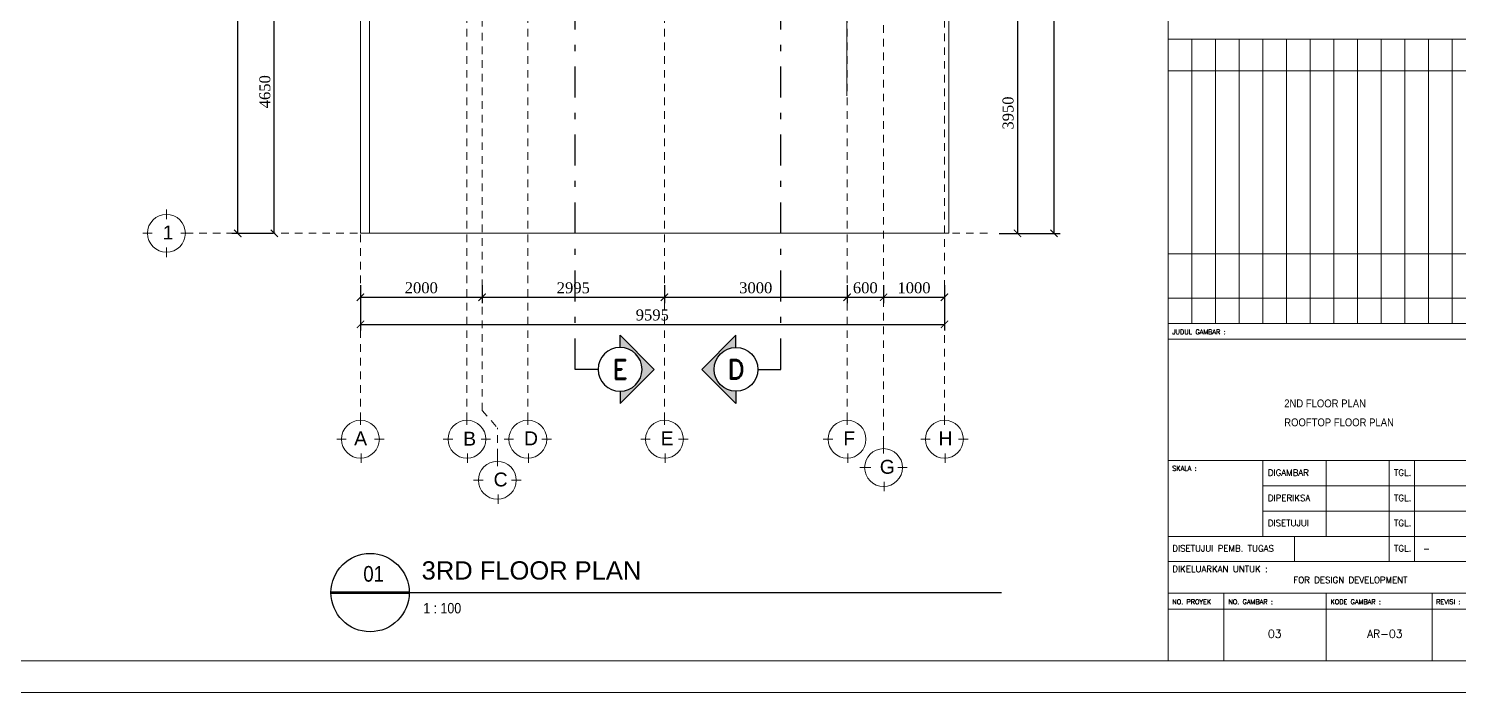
# Model space of a CAD drawing. Header units: millimetres. Extents: x -9564 to 494436, y -140371 to 4257.
# Drawn here: x 72.66 to 96.15, y 101.31 to 112.2 of the extents above; entities that cross this region are included whole.
import ezdxf
from ezdxf.enums import TextEntityAlignment as Align

# ---------------------------------------------------------------- set-up
doc = ezdxf.new("R2010")
doc.units = ezdxf.units.MM
doc.header["$MEASUREMENT"] = 0
for name, pattern in [('DASHDOTX2', [50.8, 25.4, -12.7, 0, -12.7]), ('DASHED2', [0.375, 0.25, -0.125]), ('HIDDEN2', [0.1875, 0.125, -0.0625])]:
    doc.linetypes.add(name, pattern=pattern)
doc.layers.get('DEFPOINTS').update_dxf_attribs({"lineweight": 18})
for name, color, linetype, lineweight in [('09-Arsiran', 8, 'Continuous', 5), ('8', 8, 'Continuous', 5), ('AS', 8, 'HIDDEN2', 5), ('DIM', 1, 'Continuous', 5), ('DINDING', 1, 'Continuous', 20), ('LEGEND', 1, 'DASHED2', 50), ('XR-KOP A3_MOZART$0$A-TXTKOP', 3, 'Continuous', 5), ('XR-KOP A3_MOZART$0$KOP-A1$0$A-GRSKOP', 1, 'Continuous', 5), ('XR-KOP A3_MOZART$0$KOP-A1$0$A-TXTKOP', 3, 'Continuous', 5)]:
    doc.layers.add(name, color=color, linetype=linetype, lineweight=lineweight)
doc.layers.add('1', color=5, linetype='Continuous')
doc.layers.add('NOT', color=1, linetype='Continuous')
doc.styles.add('HAND', font='ROMAND.SHX', dxfattribs={"width": 0.8, "height": 250})
doc.styles.add('NOTEXT1', font='arial.ttf')
doc.styles.add('NOTEXT2', font='arial.ttf')
doc.styles.add('NOTEXT4', font='arial.ttf')
doc.styles.add('ROMAND', font='romand.shx', dxfattribs={"width": 0.7})
doc.styles.get("Standard").update_dxf_attribs({"font": 'arial.ttf'})
doc.styles.add('style2', font='times.ttf', dxfattribs={"height": 0.18})
doc.styles.add('XR-KOP A3_MOZART$0$KOP-A1$0$ROMANS', font='romans.shx', dxfattribs={"height": 200})
doc.styles.add('XR-KOP A3_MOZART$0$ROMAND', font='romand.shx', dxfattribs={"height": 2, "bigfont": 'bigfont.shx'})
doc.styles.add('XR-KOP A3_MOZART$0$ROMANS', font='romans.shx', dxfattribs={"height": 200})
doc.dimstyles.new('ISO-25', dxfattribs={"dimtxt": 0.18, "dimasz": 0.12, "dimexe": 0.1, "dimexo": 0.1, "dimgap": 0.0625, "dimtad": 1, "dimtoh": 1, "dimdec": 0, "dimlfac": 1000, "dimtxsty": 'style2', "dimblk": 'ARCHTICK', "dimcen": 0.15, "dimclrd": 1, "dimclre": 1, "dimclrt": 4, "dimadec": 0, "dimazin": 0, "dimtfac": 1, "dimtdec": 0, "dimtmove": 0, "dimatfit": 3, "dimldrblk": 'OBLIQUE', "dimfxl": 1, "dimarcsym": 0})

# ---------------------------------------------------------------- blocks, each defined once
blk = doc.blocks.new('NOT-28-ADI')
at = {"const_width": 50}
blk.add_lwpolyline([(-750, 0), (750, 0)], dxfattribs=at)
blk.add_circle((0, 0), 750)
at = {"layer": 'NOT'}
blk.add_line((750, 0), (12100, 0), dxfattribs=at)
at = {"color": 5, "style": 'NOTEXT4'}
for tag, p in [('JDL1', (988, 765)), ('JDL2', (988, 250))]:
    blk.add_attdef(tag, p, '', height=350, dxfattribs=at)
at = {"color": 5, "style": 'NOTEXT4', "width": 0.85}
blk.add_attdef('NO', text='', height=300, dxfattribs=at).set_placement((68, 360), align=Align.MIDDLE_CENTER)
at = {"style": 'NOTEXT1', "width": 0.85}
blk.add_attdef('REF.', text='', height=200, dxfattribs=at).set_placement((0, -190), align=Align.TOP_CENTER)
blk.add_attdef('SCALE', (1020, -398), '', height=200, dxfattribs=at)
blk.add_attdef('ROOM', text='', height=200, dxfattribs=at).set_placement((3715, -388), align=Align.RIGHT)
blk = doc.blocks.new('as2')
at = {"layer": '09-Arsiran'}
for p, q in [((242.633, 145.567), (242.633, 145.411)), ((242.244, 145.178), (242.4, 145.178)), ((242.867, 145.178), (243.022, 145.178)), ((242.633, 144.944), (242.633, 144.788)), ((245.82, 142.187), (245.82, 142.031)), ((247.57, 142.187), (247.57, 142.031)), ((248.57, 142.187), (248.57, 142.031)), ((250.815, 142.187), (250.815, 142.031)), ((253.815, 142.187), (253.815, 142.031)), ((255.415, 142.187), (255.415, 142.031)), ((245.43, 141.797), (245.586, 141.797)), ((246.053, 141.797), (246.209, 141.797)), ((247.18, 141.797), (247.336, 141.797)), ((247.803, 141.797), (247.959, 141.797)), ((248.18, 141.797), (248.336, 141.797)), ((248.803, 141.797), (248.959, 141.797)), ((250.425, 141.797), (250.581, 141.797)), ((251.048, 141.797), (251.204, 141.797)), ((253.425, 141.797), (253.581, 141.797)), ((254.415, 141.72), (254.415, 141.564)), ((255.025, 141.797), (255.181, 141.797)), ((255.648, 141.797), (255.804, 141.797)), ((245.831, 141.564), (245.831, 141.408)), ((247.581, 141.564), (247.581, 141.408)), ((248.07, 141.512), (248.07, 141.357)), ((248.581, 141.564), (248.581, 141.408)), ((250.826, 141.564), (250.826, 141.408)), ((253.826, 141.564), (253.826, 141.408)), ((255.426, 141.564), (255.426, 141.408)), ((254.025, 141.331), (254.181, 141.331)), ((254.048, 141.331), (254.204, 141.331)), ((254.648, 141.331), (254.804, 141.331)), ((247.68, 141.123), (247.836, 141.123)), ((248.303, 141.123), (248.459, 141.123)), ((254.426, 141.097), (254.426, 140.942)), ((248.081, 140.89), (248.081, 140.734))]:
    blk.add_line(p, q, dxfattribs=at)
for centre in [(242.633, 145.178), (245.82, 141.797), (247.57, 141.797), (248.57, 141.797), (250.815, 141.797), (253.815, 141.797), (255.415, 141.797), (248.07, 141.123), (254.415, 141.331)]:
    blk.add_circle(centre, 0.311, dxfattribs=at)
at = {"layer": 'AS'}
for p, q in [((245.82, 142.109), (245.82, 163.539)), ((247.57, 142.109), (247.57, 163.539)), ((247.82, 142.271), (247.82, 163.539)), ((248.57, 142.109), (248.57, 163.539)), ((250.815, 142.109), (250.815, 163.539)), ((253.815, 142.109), (253.815, 163.539)), ((254.415, 141.72), (254.415, 163.539)), ((255.415, 142.031), (255.415, 163.539)), ((242.945, 145.178), (256.215, 145.178)), ((247.82, 142.271), (248.07, 141.985)), ((248.07, 141.512), (248.07, 141.985))]:
    blk.add_line(p, q, dxfattribs=at)
at = {"layer": '09-Arsiran', "color": 2, "char_height": 0.228, "attachment_point": 1}
for s, insert in [('1', (242.571, 145.305)), ('A', (245.717, 141.925)), ('B', (247.508, 141.92)), ('D', (248.508, 141.925)), ('E', (250.753, 141.925)), ('F', (253.753, 141.925)), ('H', (255.318, 141.925)), ('G', (254.353, 141.458)), ('C', (248.008, 141.25))]:
    blk.add_mtext_dynamic_manual_height_columns(s, width=0.05426, gutter_width=1.14, heights=[0], dxfattribs=dict(at, insert=insert))
blk = doc.blocks.new('hsdh')
at = {"layer": 'XR-KOP A3_MOZART$0$KOP-A1$0$A-GRSKOP', "linetype": 'Continuous', "lineweight": 5}
for p, q in [((140385, 56660), (140385, 82138)), ((140385, 65781), (145017, 65781)), ((140385, 65781), (145017, 65781)), ((140732, 61611), (140732, 65781)), ((141079, 61611), (141079, 65781)), ((141427, 61611), (141427, 65781)), ((141774, 61611), (141774, 65781)), ((142122, 61611), (142122, 65781)), ((142469, 61611), (142469, 65781)), ((142816, 61611), (142816, 65781)), ((143164, 61611), (143164, 65781)), ((143511, 61611), (143511, 65781)), ((143859, 61611), (143859, 65781)), ((144206, 61611), (144206, 65781)), ((144554, 61611), (144554, 65781)), ((140385, 65317), (145017, 65317)), ((140385, 62631), (145017, 62631)), ((140385, 61982), (145017, 61982)), ((140385, 61611), (145017, 61611)), ((140385, 61611), (145017, 61611)), ((140385, 61380), (145017, 61380)), ((140385, 59597), (145017, 59597)), ((141774, 59597), (141774, 58485)), ((142701, 59597), (142701, 58485)), ((143627, 59597), (143627, 58115)), ((143998, 59597), (143998, 58115)), ((141774, 59226), (145017, 59226)), ((141774, 58856), (145017, 58856)), ((140385, 58485), (145017, 58485)), ((142237, 58485), (142237, 58115)), ((140385, 58115), (145017, 58115)), ((140385, 57651), (145017, 57651)), ((141201, 57651), (141201, 56660)), ((142701, 57651), (142701, 56660)), ((144258, 57651), (144258, 56660)), ((140385, 57420), (145017, 57420))]:
    blk.add_line(p, q, dxfattribs=at)
at = {"layer": 'XR-KOP A3_MOZART$0$KOP-A1$0$A-GRSKOP', "color": 0, "linetype": 'Continuous', "lineweight": 5}
blk.add_lwpolyline([(145480, 82601), (107945, 82601), (107945, 56197), (145480, 56197)], close=True, dxfattribs=at)
at = {"layer": 'XR-KOP A3_MOZART$0$KOP-A1$0$A-GRSKOP', "color": 5, "linetype": 'Continuous', "lineweight": 5}
blk.add_lwpolyline([(145017, 82138), (108409, 82138), (108409, 56660), (145017, 56660)], close=True, dxfattribs=at)
at = {"layer": 'XR-KOP A3_MOZART$0$A-TXTKOP', "lineweight": 5, "style": 'XR-KOP A3_MOZART$0$ROMANS'}
blk.add_text('-', height=92.6, dxfattribs=at).set_placement((144125, 58258))
at = {"layer": 'XR-KOP A3_MOZART$0$KOP-A1$0$A-TXTKOP', "lineweight": 5, "style": 'XR-KOP A3_MOZART$0$KOP-A1$0$ROMANS'}
for s, height, p in [('JUDUL GAMBAR :', 69.49, (140443, 61451)), ('SKALA :', 69.5, (140443, 59449)), ('DIGAMBAR', 92.6, (141846, 59375)), ('TGL.', 92.6, (143699, 59375)), ('DIPERIKSA', 92.6, (141846, 59004)), ('TGL.', 92.6, (143699, 59004)), ('DISETUJUI', 92.6, (141846, 58634)), ('TGL.', 92.6, (143699, 58634)), ('DISETUJUI PEMB. TUGAS', 92.65, (140443, 58262)), ('TGL.', 92.6, (143699, 58263)), ('DIKELUARKAN UNTUK :', 92.65, (140443, 57961)), ('FOR DESIGN DEVELOPMENT', 92.65, (142221, 57800)), ('NO. PROYEK', 69.5, (140443, 57491)), ('NO. GAMBAR :', 69.49, (141267, 57491)), ('KODE GAMBAR :', 69.49, (142767, 57491)), ('REVISI :', 69.5, (144317, 57491))]:
    blk.add_text(s, height=height, dxfattribs=at).set_placement(p)
blk = doc.blocks.new('_ArchTick')
at = {"color": 0, "linetype": 'ByBlock', "const_width": 0.15}
blk.add_lwpolyline([(-0.5, -0.5), (0.5, 0.5)], dxfattribs=at)
blk = doc.blocks.new('*D613')
at = {"layer": 'DEFPOINTS', "color": 0, "transparency": 16777216}
for p in [(301.423, 150.32), (303.423, 150.32), (303.423, 150.023)]:
    blk.add_point(p, dxfattribs=at)
at = {"layer": 'DIM', "color": 1, "lineweight": -2, "transparency": 16777216}
for p, q in [((301.423, 150.22), (301.423, 149.923)), ((303.423, 150.22), (303.423, 149.923)), ((301.423, 150.023), (303.423, 150.023))]:
    blk.add_line(p, q, dxfattribs=at)
at = {"layer": 'DIM', "color": 1, "lineweight": -2, "transparency": 16777216, "xscale": 0.12, "yscale": 0.12, "zscale": 0.12, "rotation": 180}
blk.add_blockref('_ArchTick', (301.423, 150.023), dxfattribs=at)
at = {"layer": 'DIM', "color": 1, "lineweight": -2, "transparency": 16777216, "xscale": 0.12, "yscale": 0.12, "zscale": 0.12}
blk.add_blockref('_ArchTick', (303.423, 150.023), dxfattribs=at)
at = {"layer": 'DIM', "color": 4, "transparency": 16777216, "insert": (302.423, 150.177), "char_height": 0.18, "attachment_point": 5, "style": 'style2'}
blk.add_mtext('2000', dxfattribs=at)
blk = doc.blocks.new('_Oblique')
at = {"color": 0, "linetype": 'ByBlock', "lineweight": -2}
blk.add_line((-0.5, -0.5), (0.5, 0.5), dxfattribs=at)
blk = doc.blocks.new('*D614')
at = {"layer": 'DEFPOINTS', "color": 0, "transparency": 16777216}
for p in [(303.423, 150.32), (306.418, 150.32), (306.418, 150.023)]:
    blk.add_point(p, dxfattribs=at)
at = {"layer": 'DIM', "color": 1, "lineweight": -2, "transparency": 16777216}
for p, q in [((303.423, 150.22), (303.423, 149.923)), ((306.418, 150.22), (306.418, 149.923)), ((303.423, 150.023), (306.418, 150.023))]:
    blk.add_line(p, q, dxfattribs=at)
at = {"layer": 'DIM', "color": 1, "lineweight": -2, "transparency": 16777216, "xscale": 0.12, "yscale": 0.12, "zscale": 0.12, "rotation": 180}
blk.add_blockref('_ArchTick', (303.423, 150.023), dxfattribs=at)
at = {"layer": 'DIM', "color": 1, "lineweight": -2, "transparency": 16777216, "xscale": 0.12, "yscale": 0.12, "zscale": 0.12}
blk.add_blockref('_ArchTick', (306.418, 150.023), dxfattribs=at)
at = {"layer": 'DIM', "color": 4, "transparency": 16777216, "insert": (304.92, 150.177), "char_height": 0.18, "attachment_point": 5, "style": 'style2'}
blk.add_mtext('2995', dxfattribs=at)
blk = doc.blocks.new('*D615')
at = {"layer": 'DEFPOINTS', "color": 0, "transparency": 16777216}
for p in [(306.418, 150.32), (309.418, 150.32), (309.418, 150.023)]:
    blk.add_point(p, dxfattribs=at)
at = {"layer": 'DIM', "color": 1, "lineweight": -2, "transparency": 16777216}
for p, q in [((306.418, 150.22), (306.418, 149.923)), ((309.418, 150.22), (309.418, 149.923)), ((306.418, 150.023), (309.418, 150.023))]:
    blk.add_line(p, q, dxfattribs=at)
at = {"layer": 'DIM', "color": 1, "lineweight": -2, "transparency": 16777216, "xscale": 0.12, "yscale": 0.12, "zscale": 0.12, "rotation": 180}
blk.add_blockref('_ArchTick', (306.418, 150.023), dxfattribs=at)
at = {"layer": 'DIM', "color": 1, "lineweight": -2, "transparency": 16777216, "xscale": 0.12, "yscale": 0.12, "zscale": 0.12}
blk.add_blockref('_ArchTick', (309.418, 150.023), dxfattribs=at)
at = {"layer": 'DIM', "color": 4, "transparency": 16777216, "insert": (307.918, 150.177), "char_height": 0.18, "attachment_point": 5, "style": 'style2'}
blk.add_mtext('3000', dxfattribs=at)
blk = doc.blocks.new('*D616')
at = {"layer": 'DEFPOINTS', "color": 0, "transparency": 16777216}
for p in [(309.418, 150.32), (310.018, 150.32), (310.018, 150.023)]:
    blk.add_point(p, dxfattribs=at)
at = {"layer": 'DIM', "color": 1, "lineweight": -2, "transparency": 16777216}
for p, q in [((309.418, 150.22), (309.418, 149.923)), ((310.018, 150.22), (310.018, 149.923)), ((309.418, 150.023), (310.018, 150.023))]:
    blk.add_line(p, q, dxfattribs=at)
at = {"layer": 'DIM', "color": 1, "lineweight": -2, "transparency": 16777216, "xscale": 0.12, "yscale": 0.12, "zscale": 0.12, "rotation": 180}
blk.add_blockref('_ArchTick', (309.418, 150.023), dxfattribs=at)
at = {"layer": 'DIM', "color": 1, "lineweight": -2, "transparency": 16777216, "xscale": 0.12, "yscale": 0.12, "zscale": 0.12}
blk.add_blockref('_ArchTick', (310.018, 150.023), dxfattribs=at)
at = {"layer": 'DIM', "color": 4, "transparency": 16777216, "insert": (309.718, 150.177), "char_height": 0.18, "attachment_point": 5, "style": 'style2'}
blk.add_mtext('600', dxfattribs=at)
blk = doc.blocks.new('*D617')
at = {"layer": 'DEFPOINTS', "color": 0, "transparency": 16777216}
for p in [(310.018, 150.32), (311.018, 150.32), (311.018, 150.023)]:
    blk.add_point(p, dxfattribs=at)
at = {"layer": 'DIM', "color": 1, "lineweight": -2, "transparency": 16777216}
for p, q in [((310.018, 150.22), (310.018, 149.923)), ((311.018, 150.22), (311.018, 149.923)), ((310.018, 150.023), (311.018, 150.023))]:
    blk.add_line(p, q, dxfattribs=at)
at = {"layer": 'DIM', "color": 1, "lineweight": -2, "transparency": 16777216, "xscale": 0.12, "yscale": 0.12, "zscale": 0.12, "rotation": 180}
blk.add_blockref('_ArchTick', (310.018, 150.023), dxfattribs=at)
at = {"layer": 'DIM', "color": 1, "lineweight": -2, "transparency": 16777216, "xscale": 0.12, "yscale": 0.12, "zscale": 0.12}
blk.add_blockref('_ArchTick', (311.018, 150.023), dxfattribs=at)
at = {"layer": 'DIM', "color": 4, "transparency": 16777216, "insert": (310.518, 150.177), "char_height": 0.18, "attachment_point": 5, "style": 'style2'}
blk.add_mtext('1000', dxfattribs=at)
blk = doc.blocks.new('*D618')
at = {"layer": 'DEFPOINTS', "color": 0, "transparency": 16777216}
for p in [(301.423, 150.023), (311.018, 150.023), (311.018, 149.577)]:
    blk.add_point(p, dxfattribs=at)
at = {"layer": 'DIM', "color": 1, "lineweight": -2, "transparency": 16777216}
for p, q in [((301.423, 149.923), (301.423, 149.477)), ((311.018, 149.923), (311.018, 149.477)), ((301.423, 149.577), (311.018, 149.577))]:
    blk.add_line(p, q, dxfattribs=at)
at = {"layer": 'DIM', "color": 1, "lineweight": -2, "transparency": 16777216, "xscale": 0.12, "yscale": 0.12, "zscale": 0.12, "rotation": 180}
blk.add_blockref('_ArchTick', (301.423, 149.577), dxfattribs=at)
at = {"layer": 'DIM', "color": 1, "lineweight": -2, "transparency": 16777216, "xscale": 0.12, "yscale": 0.12, "zscale": 0.12}
blk.add_blockref('_ArchTick', (311.018, 149.577), dxfattribs=at)
at = {"layer": 'DIM', "color": 4, "transparency": 16777216, "insert": (306.218, 149.731), "char_height": 0.18, "attachment_point": 5, "style": 'style2'}
blk.add_mtext('9595', dxfattribs=at)
blk = doc.blocks.new('*D619')
at = {"layer": 'DEFPOINTS', "color": 0, "transparency": 16777216}
for p in [(311.818, 155.022), (311.818, 151.072), (312.218, 151.072)]:
    blk.add_point(p, dxfattribs=at)
at = {"layer": 'DIM', "color": 1, "lineweight": -2, "transparency": 16777216}
for p, q in [((311.918, 155.022), (312.318, 155.022)), ((312.218, 155.022), (312.218, 151.072)), ((311.918, 151.072), (312.318, 151.072))]:
    blk.add_line(p, q, dxfattribs=at)
at = {"layer": 'DIM', "color": 1, "lineweight": -2, "transparency": 16777216, "xscale": 0.12, "yscale": 0.12, "zscale": 0.12}
for p, rotation in [((312.218, 155.022), 90), ((312.218, 151.072), 270)]:
    blk.add_blockref('_ArchTick', p, dxfattribs=dict(at, rotation=rotation))
at = {"layer": 'DIM', "color": 4, "transparency": 16777216, "insert": (312.064, 153.047), "char_height": 0.18, "attachment_point": 5, "rotation": 90, "style": 'style2'}
blk.add_mtext('3950', dxfattribs=at)
blk = doc.blocks.new('*D620')
at = {"layer": 'DEFPOINTS', "color": 0, "transparency": 16777216}
for p in [(312.218, 168.872), (312.818, 168.872), (312.218, 151.072)]:
    blk.add_point(p, dxfattribs=at)
at = {"layer": 'DIM', "color": 1, "lineweight": -2, "transparency": 16777216}
for p, q in [((312.318, 168.872), (312.918, 168.872)), ((312.818, 151.072), (312.818, 168.872)), ((312.318, 151.072), (312.918, 151.072))]:
    blk.add_line(p, q, dxfattribs=at)
at = {"layer": 'DIM', "color": 1, "lineweight": -2, "transparency": 16777216, "xscale": 0.12, "yscale": 0.12, "zscale": 0.12}
for p, rotation in [((312.818, 168.872), 90), ((312.818, 151.072), 270)]:
    blk.add_blockref('_ArchTick', p, dxfattribs=dict(at, rotation=rotation))
at = {"layer": 'DIM', "color": 4, "transparency": 16777216, "insert": (312.664, 159.972), "char_height": 0.18, "attachment_point": 5, "rotation": 90, "style": 'style2'}
blk.add_mtext('17800', dxfattribs=at)
blk = doc.blocks.new('*D621')
at = {"layer": 'DEFPOINTS', "color": 0, "transparency": 16777216}
for p in [(300.008, 155.722), (300.108, 155.722), (300.087, 151.072)]:
    blk.add_point(p, dxfattribs=at)
at = {"layer": 'DIM', "color": 1, "lineweight": -2, "transparency": 16777216}
for p, q in [((300.008, 155.722), (299.908, 155.722)), ((300.008, 151.072), (300.008, 155.722)), ((299.987, 151.072), (299.908, 151.072))]:
    blk.add_line(p, q, dxfattribs=at)
at = {"layer": 'DIM', "color": 1, "lineweight": -2, "transparency": 16777216, "xscale": 0.12, "yscale": 0.12, "zscale": 0.12}
for p, rotation in [((300.008, 155.722), 90), ((300.008, 151.072), 270)]:
    blk.add_blockref('_ArchTick', p, dxfattribs=dict(at, rotation=rotation))
at = {"layer": 'DIM', "color": 4, "transparency": 16777216, "insert": (299.854, 153.397), "char_height": 0.18, "attachment_point": 5, "rotation": 90, "style": 'style2'}
blk.add_mtext('4650', dxfattribs=at)
blk = doc.blocks.new('*D627')
at = {"layer": 'DEFPOINTS', "color": 0, "transparency": 16777216}
for p in [(299.408, 168.872), (300.008, 168.872), (300.008, 151.072)]:
    blk.add_point(p, dxfattribs=at)
at = {"layer": 'DIM', "color": 1, "lineweight": -2, "transparency": 16777216}
for p, q in [((299.908, 168.872), (299.308, 168.872)), ((299.408, 151.072), (299.408, 168.872)), ((299.908, 151.072), (299.308, 151.072))]:
    blk.add_line(p, q, dxfattribs=at)
at = {"layer": 'DIM', "color": 1, "lineweight": -2, "transparency": 16777216, "xscale": 0.12, "yscale": 0.12, "zscale": 0.12}
for p, rotation in [((299.408, 168.872), 90), ((299.408, 151.072), 270)]:
    blk.add_blockref('_ArchTick', p, dxfattribs=dict(at, rotation=rotation))
at = {"layer": 'DIM', "color": 4, "transparency": 16777216, "insert": (299.253, 159.972), "char_height": 0.18, "attachment_point": 5, "rotation": 90, "style": 'style2'}
blk.add_mtext('17800', dxfattribs=at)
blk = doc.blocks.new('ARAH-4')
blk.add_hatch(color=8).paths.add_polyline_path([(-4.5, 0), (-7, 0), (0, -7), (7, 0), (4.5, 0, -1)])
at = {"color": 9}
for p, q in [((0, -7), (-7, 0)), ((-4.5, 0), (-7, 0)), ((0, -7), (7, 0)), ((4.5, 0), (7, 0))]:
    blk.add_line(p, q, dxfattribs=at)
blk.add_circle((0, 0), 4.5, dxfattribs=at)
at = {"color": 4, "style": 'ROMAND'}
blk.add_attdef('A', text='', height=4, dxfattribs=at).set_placement((0, 0), align=Align.MIDDLE_CENTER)
blk = doc.blocks.new('pot2')
at = {"layer": '1', "linetype": 'DASHDOTX2', "ltscale": 0.02}
for points in [[(167.88, 148.839), (167.502, 148.839), (167.502, 171.641), (167.88, 171.641)], [(170.505, 148.839), (170.882, 148.839), (170.882, 171.641), (170.505, 171.641)]]:
    blk.add_lwpolyline(points, dxfattribs=at)
ref = blk.add_blockref('ARAH-4', (168.24, 148.839), dxfattribs=dict(xscale=-0.08021946471751404, yscale=0.08021946471751404, zscale=0.08021946471751398, rotation=90))
ref.add_attrib('A', 'E', dxfattribs={"color": 4, "height": 0.321, "style": 'ROMAND'}).set_placement((168.24, 148.839), align=Align.MIDDLE_CENTER)
ref = blk.add_blockref('ARAH-4', (170.144, 148.839), dxfattribs=dict(xscale=0.08021946471751398, yscale=0.08021946471751398, zscale=0.08021946471751398, rotation=270))
ref.add_attrib('A', 'D', dxfattribs={"color": 4, "height": 0.321, "style": 'ROMAND'}).set_placement((170.144, 148.839), align=Align.MIDDLE_CENTER)
blk = doc.blocks.new('dim5')
at = {"layer": '8', "transparency": 33554508}
blk.add_line((301.4227, 155.0224), (301.4227, 151.0724), dxfattribs=at)
at = {"layer": 'DIM'}
for base, p1, p2, picture, middle in [((299.4077, 168.8724), (300.0077, 151.0724), (300.0077, 168.8724), '*D627', (299.2533, 159.9724)), ((312.8178, 168.8724), (312.2178, 151.0724), (312.2178, 168.8724), '*D620', (312.6635, 159.9724)), ((300.0077, 155.7224), (300.0873, 151.0724), (300.1077, 155.7224), '*D621', (299.8536, 153.3974)), ((312.2178, 151.0724), (311.8177, 155.0224), (311.8177, 151.0724), '*D619', (312.0635, 153.0474))]:
    dim = blk.add_linear_dim(base=base, p1=p1, p2=p2, angle=90, dimstyle='ISO-25', dxfattribs=at)
    dim.commit()
    dim.dimension.update_dxf_attribs({"geometry": picture, "text_midpoint": middle})
for base, p1, p2, picture, middle in [((303.4227, 150.0228), (301.4227, 150.3202), (303.4227, 150.3202), '*D613', (302.4227, 150.1769)), ((306.4177, 150.0228), (303.4227, 150.3202), (306.4177, 150.3202), '*D614', (304.9202, 150.1771)), ((309.4177, 150.0228), (306.4177, 150.3202), (309.4177, 150.3202), '*D615', (307.9177, 150.1769)), ((310.0177, 150.0228), (309.4177, 150.3202), (310.0177, 150.3202), '*D616', (309.7177, 150.1769)), ((311.0177, 150.0228), (310.0177, 150.3202), (311.0177, 150.3202), '*D617', (310.5177, 150.1769))]:
    dim = blk.add_linear_dim(base=base, p1=p1, p2=p2, dimstyle='ISO-25', dxfattribs=at)
    dim.commit()
    dim.dimension.update_dxf_attribs({"geometry": picture, "text_midpoint": middle})
dim = blk.add_linear_dim(base=(311.0177, 149.5771), p1=(301.4227, 150.0228), p2=(311.0177, 150.0228), dimstyle='ISO-25', dxfattribs=at)
dim.commit()
dim.dimension.update_dxf_attribs({"geometry": '*D618', "text_midpoint": (306.2177, 149.5771), "dimtype": 128})
blk = doc.blocks.new('A$C2a879c63')
at = {"layer": '8', "transparency": 33554508}
for p, q in [((107.1752, 12.1123), (107.1752, 7.5373)), ((107.0252, 7.5373), (116.6952, 7.5373))]:
    blk.add_line(p, q, dxfattribs=at)
at = {"layer": '8', "linetype": 'Continuous', "transparency": 33554687}
blk.add_line((115.0152, 11.0723), (115.0152, 9.7973), dxfattribs=at)
at = {"layer": 'DINDING'}
blk.add_line((116.6952, 7.5373), (116.6952, 25.3373), dxfattribs=at)
for name, p in [('pot2', (-56.9483, -143.5351)), ('dim5', (-194.3974, -143.5351))]:
    blk.add_blockref(name, p)
at = {"layer": 'AS'}
blk.add_blockref('as2', (-138.7946, -137.6403), dxfattribs=at)
at = {"layer": 'LEGEND', "xscale": 0.00111896417510141, "yscale": 0.00111896417510141, "zscale": 0.00111896417510141}
blk.add_blockref('hsdh', (-36.787, -62.8819), dxfattribs=at)
at = {"layer": 'NOT'}
ref = blk.add_blockref('NOT-28-ADI', (107.1847, 1.6381), dxfattribs=dict(at, xscale=0.0008571428572759032, yscale=0.0008571428572759032, zscale=0.0008571428572759032))
ref.add_attrib('NO', '01', dxfattribs={"layer": '0', "color": 5, "height": 0.25714, "style": 'NOTEXT2', "width": 0.85}).set_placement((107.243, 1.9464), align=Align.MIDDLE_CENTER)
ref.add_attrib('JDL2', '3RD FLOOR PLAN', (108.0313, 1.8524), dxfattribs={"layer": '0', "color": 5, "height": 0.3, "style": 'NOTEXT2'})
ref.add_attrib('SCALE', '1 : 100', (108.0586, 1.297), dxfattribs={"layer": '0', "height": 0.17143, "style": 'NOTEXT1', "width": 0.85})
at = {"color": 4, "style": 'HAND'}
for tag, height, rotation, p in [('DRY.WASHER', 0.054, 0, (11.9366, 24.9122)), ('PATIO', 0.135, 0, (20.9666, 21.5696)), ('GENSET', 0.135, 0, (18.2157, 17.1045)), ('PLANTERBOX', 0.135, 90, (22.169, 13.2959)), ('PLANTERBOX', 0.135, 0, (18.5224, 11.5633)), ('PATIO', 0.135, 0, (400.0395, 10.821)), ('CARPORT', 0.135, 0, (12.157, 9.7744)), ('CARPORT', 0.135, 0, (20.6202, 9.7744))]:
    blk.add_attdef(tag, text='', height=height, rotation=rotation, dxfattribs=at).set_placement(p, align=Align.MIDDLE)
at = {"layer": 'XR-KOP A3_MOZART$0$A-TXTKOP', "attachment_point": 1, "style": 'XR-KOP A3_MOZART$0$ROMAND'}
for s, insert, char_height in [('\\pxt15;{\\fCentury Gothic|b0|i0|c0|p34;\\W0.9;2ND FLOOR PLAN }', (122.2027, 4.8096), 0.129586), ('\\pxt15;{\\fCentury Gothic|b0|i0|c0|p34;\\W0.9;ROOFTOP FLOOR PLAN }', (122.2027, 4.4985), 0.129586), ('03', (121.9357, 1.0259), 0.12959), ('AR-03', (123.5629, 1.0259), 0.12959)]:
    blk.add_mtext_dynamic_manual_height_columns(s, width=334.351235, gutter_width=75.5301, heights=[0], dxfattribs=dict(at, insert=insert, char_height=char_height))
at = {"layer": 'XR-KOP A3_MOZART$0$A-TXTKOP', "style": 'XR-KOP A3_MOZART$0$ROMAND'}
for tag, p in [('1:200', (37.0468, 3.1879)), ('1:100', (79.0468, 3.1879)), ('1:100', (121.0468, 3.1879)), ('1:100', (163.0468, 3.1879)), ('1:100', (205.0468, 3.1879)), ('1:100', (247.0468, 3.1879)), ('1:100', (289.0468, 3.1879)), ('1:100', (331.0468, 3.1879)), ('1:100', (373.0468, 3.1879)), ('1:100', (415.0468, 3.1879)), ('1:100', (457.0468, 3.1879)), ('1:100', (499.0468, 3.1879))]:
    blk.add_attdef(tag, text='', height=0.1296, dxfattribs=at).set_placement(p, align=Align.MIDDLE)

msp = doc.modelspace()

# ---------------------------------------------------------------- block references
msp.add_blockref('A$C2a879c63', (-28.9148, 101.3058))

doc.saveas('drawing.dxf')
